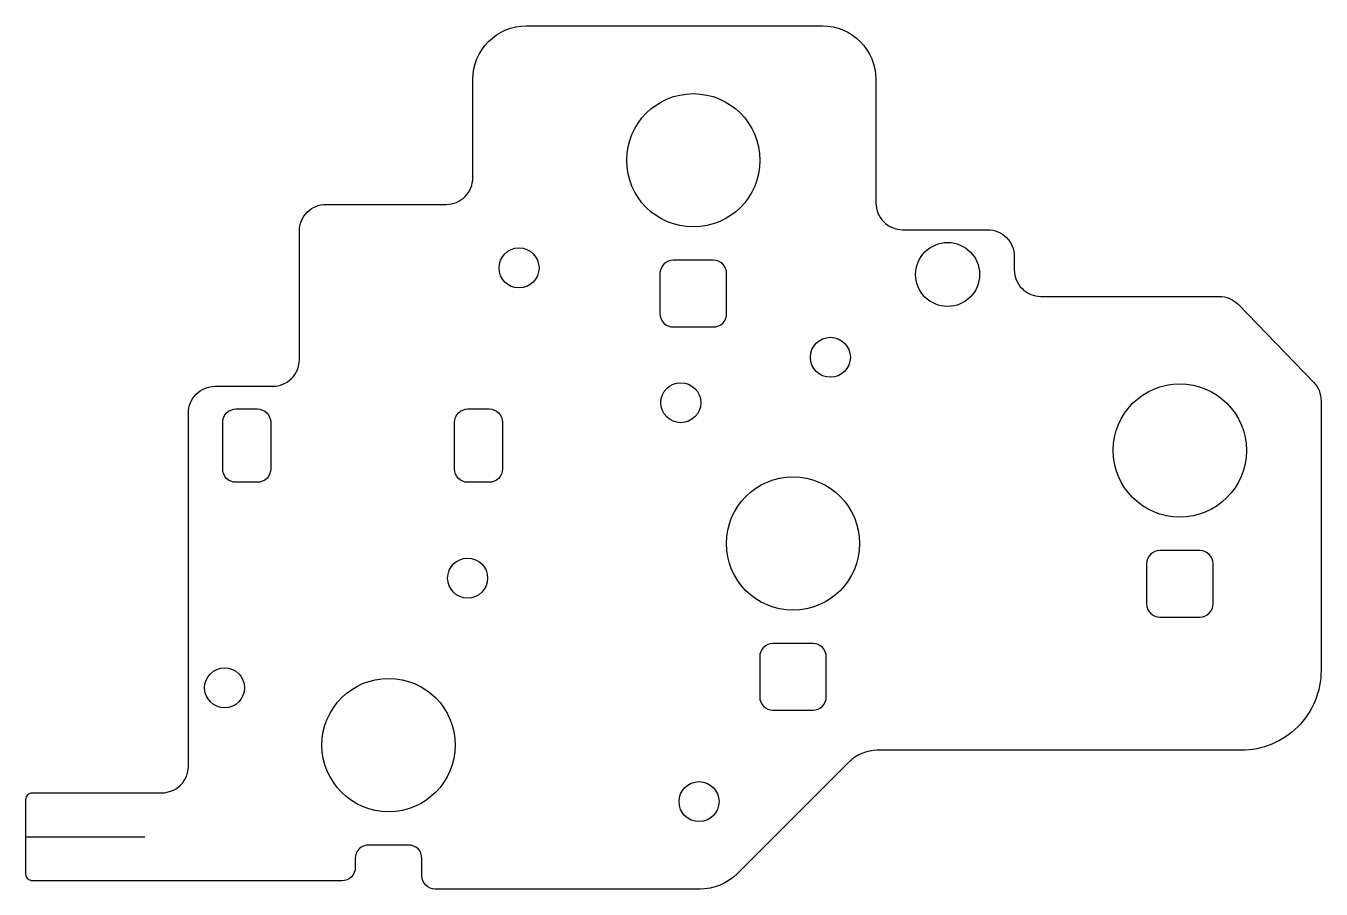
# Model space of a CAD drawing. Header units: millimetres. Extents: x 12.4 to 61, y -7.4 to 25.
import ezdxf

# ---------------------------------------------------------------- set-up
doc = ezdxf.new("R2010")
doc.units = ezdxf.units.MM
doc.layers.get('0').update_dxf_attribs({"linetype": 'CONTINUOUS'})

msp = doc.modelspace()

# ---------------------------------------------------------------- linework, layer by layer
msp.add_line((12.364, -5.421), (16.829, -5.421))
for points in [[(18.462, -2.771), (18.462, 10.474, -0.414214), (19.462, 11.474), (21.626, 11.474, 0.414214), (22.626, 12.474), (22.626, 17.297, -0.414214), (23.626, 18.297), (28.135, 18.297, 0.414214), (29.135, 19.297), (29.135, 22.99, -0.414214), (31.135, 24.99), (42.26, 24.99, -0.414214), (44.26, 22.99), (44.26, 18.349, 0.414214), (45.26, 17.349), (48.451, 17.349, -0.414214), (49.451, 16.349), (49.451, 15.845, 0.414214), (50.451, 14.845), (57.144, 14.845, -0.202883), (57.862, 14.542), (60.684, 11.632, -0.194948), (60.966, 10.936), (60.966, 0.823, -0.414214), (57.966, -2.177), (44.302, -2.177, 0.198912), (43.241, -2.616), (39.062, -6.796, -0.198912), (37.648, -7.381), (27.724, -7.381, -0.414214), (27.224, -6.881), (27.224, -6.23, 0.414214), (26.724, -5.73), (25.224, -5.73, 0.414214), (24.724, -6.23), (24.724, -6.571, -0.414214), (24.224, -7.071), (13.944, -7.071), (12.614, -7.071, -0.414214), (12.364, -6.821), (12.364, -4.021, -0.414214), (12.614, -3.771), (13.944, -3.771), (17.462, -3.771, 0.414214)], [(38.158, 16.2), (36.658, 16.2, 0.414214), (36.158, 15.7), (36.158, 14.2, 0.414214), (36.658, 13.7), (38.158, 13.7, 0.414214), (38.658, 14.2), (38.658, 15.7, 0.414214)], [(20.249, 10.624), (21.049, 10.624, -0.414214), (21.549, 10.124), (21.549, 8.374, -0.414214), (21.049, 7.874), (20.249, 7.874, -0.414214), (19.749, 8.374), (19.749, 10.124, -0.414214)], [(29.749, 7.874), (28.949, 7.874, -0.414214), (28.449, 8.374), (28.449, 10.124, -0.414214), (28.949, 10.624), (29.749, 10.624, -0.414214), (30.249, 10.124), (30.249, 8.374, -0.414214)], [(56.913, 3.319), (56.913, 4.819, 0.414214), (56.413, 5.319), (54.913, 5.319, 0.414214), (54.413, 4.819), (54.413, 3.319, 0.414214), (54.913, 2.819), (56.413, 2.819, 0.414214)], [(42.4, -0.172), (42.4, 1.328, 0.414214), (41.9, 1.828), (40.4, 1.828, 0.414214), (39.9, 1.328), (39.9, -0.172, 0.414214), (40.4, -0.672), (41.9, -0.672, 0.414214)]]:
    msp.add_lwpolyline(points, format="xyb", close=True)
for centre, radius in [((37.408, 19.95), 2.5), ((30.868, 15.915), 0.75), ((46.95, 15.668), 1.2), ((42.552, 12.562), 0.75), ((36.939, 10.86), 0.75), ((55.663, 9.069), 2.5), ((41.15, 5.578), 2.5), ((28.938, 4.281), 0.75), ((19.819, 0.167), 0.75), ((25.974, -1.98), 2.5), ((37.625, -4.101), 0.75)]:
    msp.add_circle(centre, radius)

doc.saveas('drawing.dxf')
